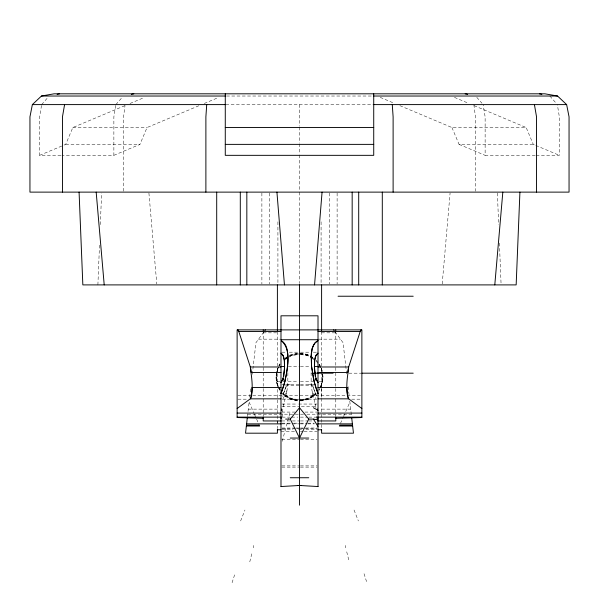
<?xml version="1.0" encoding="UTF-8"?>
<svg xmlns="http://www.w3.org/2000/svg" width="599" height="599" viewBox="0 0 599 599"><rect width="100%" height="100%" fill="white"/><g stroke="black" fill="none" stroke-linecap="round" stroke-linejoin="round"><path stroke-width="0.45" stroke-dasharray="3 2.25" d="M123.566 191.186L123.566 116.865L125.026 105.476M277.397 423.164L277.397 420.812M321.603 397.234L321.603 381.353L318.84 381.353M535.229 155.336L485.13 155.336L485.13 116.865L483.138 104.6M282.219 411.962L287.775 386.55L287.887 372.653M97.892 284.899L99.584 243.149M100.333 224.595L101.613 193.043M442.204 283.971L450.081 193.043M247.432 416.649L249.206 401.195M249.678 397.137L250.876 386.714M252.306 374.278L255.938 342.71L263.972 331.734M41.496 105.476L39.646 116.865L39.646 155.336L60.986 155.336M115.719 105.476L113.87 116.865L113.87 155.336L61.914 155.336M277.764 386.175L276.124 377.58L276.948 372.308M277.112 371.455L277.764 368.011M276.124 377.58L277.764 368.977L279.186 366.813M322.382 374.031L322.876 376.614L321.236 385.217L320.285 386.654M321.236 386.175L322.876 376.614M283.627 404.894L283.814 404.048M286.996 390.713L285.88 395.325M282.211 441.283L290.245 411.663M284.847 389.882L285.581 387.778M284.697 390.293L284.173 391.753M290.245 384.333L287.243 384.176L282.324 396.321M285.708 387.433L286.067 386.49M284.098 391.963L282.503 395.924M64.041 145.078L65.718 144.374L72.823 127.535L124.899 105.649M113.87 155.336L139.949 144.374L147.047 127.535L199.123 105.649M340.472 423.471L343.115 417.473M343.489 416.627L345.376 412.344M345.75 411.491L349.891 402.086M279.186 365.847L280.13 364.409M318.87 389.777L319.814 388.339M41.638 104.6L47.987 97.352M115.862 104.6L122.211 97.352M285.131 358.666L288.014 356.779M288.733 356.3L290.897 354.885L299.5 353.245M285.131 359.632L288.014 357.738M288.733 357.266L290.897 355.843L299.5 354.204M130.02 103.492L144.531 97.397M39.646 155.336L63.195 145.437M204.244 103.492L218.755 97.397M315.905 407.545L312.004 390.713L311.158 384.303L311.757 384.176L313.292 387.433M300.361 399.818L308.103 398.342L316.025 393.139A23.376 23.368 0 0 1 300.204 399.975M300.361 400.783L308.103 399.308L316.025 394.097A23.376 23.368 0 0 1 300.204 400.933M308.755 384.333L311.757 384.176M226.512 96.027L372.488 96.027M225.838 104.6L373.162 104.6M72.823 127.535L147.047 127.535M399.877 105.649L451.953 127.535L526.177 127.535L533.282 144.374L534.959 145.078M65.718 144.374L139.949 144.374M451.953 127.535L459.051 144.374L533.282 144.374M536.157 155.336L559.354 155.336L559.354 116.865L557.362 104.6M263.163 332.834L277.397 332.834M321.603 332.834L335.837 332.834M258.536 339.161L280.444 339.161M318.556 339.161L340.464 339.161M281.919 352.19L285.618 352.19M289.317 352.19L299.5 352.19M300.428 352.19L309.683 352.19M313.382 352.19L317.081 352.19M288.396 366.453L299.5 366.453M300.428 366.453L310.604 366.453M311.113 373.184L311.555 373.184M348.85 373.184L360.972 373.184M277.397 381.353L280.16 381.353M282.923 381.353L296.737 381.353M300.421 381.353L313.314 381.353M281.919 384.386L284.69 384.386M285.618 384.386L299.5 384.386M300.428 384.386L315.231 384.386M285.618 385.516L299.5 385.516M300.428 385.516L313.382 385.516M237.998 395.707L251.917 395.707M252.726 395.707L346.274 395.707M347.083 395.707L361.002 395.707M237.998 399.181L247.297 399.181M282.174 399.181L316.826 399.181M351.703 399.181L361.002 399.181M281.919 404.048L297.651 404.048M298.572 404.048L317.081 404.048M281.919 406.639L299.5 406.639M301.349 406.639L317.081 406.639M248.3 409.132L277.397 409.132M321.603 409.132L350.7 409.132M281.822 412.082L294.963 412.082M304.943 412.082L317.178 412.082M247.716 414.194L293.023 414.194M295.3 414.194L303.7 414.194M306.898 414.194L351.284 414.194M282.174 417.129L290.193 417.129M291.706 417.129L297.77 417.129M300.369 417.129L307.294 417.129M308.807 417.129L316.826 417.129M281.822 420.955L299.5 420.955M300.406 420.955L307.879 420.955M308.807 420.955L313.112 420.955M282.002 423.164L293.053 423.164M293.974 423.164L299.5 423.164M300.421 423.164L306.868 423.164M307.789 423.164L314.235 423.164M281.867 423.875L299.5 423.875M300.324 423.875L306.928 423.875M307.766 423.875L314.378 423.875M281.919 428.023L294.873 428.023M295.801 428.023L299.5 428.023M300.428 428.023L305.056 428.023M305.977 428.023L317.081 428.023M281.919 428.487L295.801 428.487M296.722 428.487L299.5 428.487M300.428 428.487L304.127 428.487M305.056 428.487L317.081 428.487M282.002 429.768L293.053 429.768M298.579 429.768L302.263 429.768M305.947 429.768L316.998 429.768M280.991 431.714L294.873 431.714M300.428 431.714L303.199 431.714M304.127 431.714L317.081 431.714M281.919 439.681L299.5 439.681M300.428 439.681L317.081 439.681M281.919 465.895L299.5 465.895M300.428 465.895L317.081 465.895M281.919 467.115L299.5 467.115M300.428 467.115L317.081 467.115M300.361 353.41L308.103 354.885L311.705 357.251M300.361 354.368L308.103 355.843L311.705 358.209M297.778 399.653L290.897 398.342L282.975 393.139A23.376 23.368 0 0 0 297.396 399.885M297.778 400.619L290.897 399.308L282.975 394.097M287.243 384.176L287.842 384.303M454.469 97.397L468.98 103.492M474.101 105.649L526.177 127.535M535.806 145.437L559.354 155.336M380.245 97.397L394.756 103.492M459.051 144.374L485.13 155.336M312.423 357.723L313.869 358.666M312.423 358.689L313.869 359.632M549.86 96.027L556.209 103.283M476.789 97.352L481.985 103.283M335.028 331.734L343.062 342.71L346.694 374.278M318.87 364.409L319.814 365.847M318.87 365.375L320.285 367.531M278.715 386.654L277.764 385.217L276.124 376.614M279.186 388.339L280.13 389.777M314.902 391.963L316.676 396.321M249.109 402.086L254.006 413.205M254.38 414.051L256.267 418.334M256.642 419.18L259.285 425.178M316.497 395.924L314.303 390.293M314.827 391.753L313.419 387.778M312.933 386.49L314.228 390.084M313.12 395.325L312.004 390.713M315.186 404.048L315.373 404.894M321.236 368.011L322.217 373.17M321.236 368.977L322.052 373.274M322.217 374.135L322.876 377.58M473.861 104.6L475.434 116.865L475.434 191.186M348.124 386.714L349.322 397.137M349.794 401.195L351.568 416.649M148.919 193.043L156.796 283.971M497.387 193.043L498.668 224.595M499.416 243.149L501.108 284.899M311.113 372.653L311.158 384.303M337.117 193.043L337.117 283.971M335.792 330.813L335.792 416.522M329.637 193.043L329.637 283.971M322.779 375.476L322.779 374.51A23.376 23.368 0 0 1 320.263 387.343M322.779 378.71L322.779 379.676M321.603 331.659L321.603 371.155M321.603 372.084L321.603 429.768M321.086 221.81L321.086 283.971M299.5 104.6L299.5 126.157M299.5 127.085L299.5 142.876M299.5 143.805L299.5 154.025M299.5 154.954L299.5 191.186M299.5 192.122L299.5 283.477M277.914 221.81L277.914 283.971M277.397 331.659L277.397 428.562M276.221 374.51L276.221 375.476M276.221 378.71L276.221 379.676M269.363 193.043L269.363 283.971M263.208 330.813L263.208 416.522M261.883 193.043L261.883 283.971M322.779 374.989A23.376 23.368 0 0 1 319.065 389.874M316.025 393.61A23.376 23.368 0 0 1 282.975 393.61M279.935 389.874A23.376 23.368 0 0 1 279.935 364.297M285.401 358.449A23.376 23.368 0 0 1 297.396 353.807M300.204 353.724A23.376 23.368 0 0 1 313.599 358.449M319.065 364.297A23.376 23.368 0 0 1 321.97 370.654M279.935 389.402A23.376 23.368 0 0 1 277.494 368.729M278.737 365.877A23.376 23.368 0 0 1 279.935 363.825M285.401 357.977A23.376 23.368 0 0 1 313.599 357.977M316.025 360.089A23.376 23.368 0 0 1 320.263 365.877M321.506 368.729A23.376 23.368 0 0 1 322.337 371.627M322.606 374.038A23.376 23.368 0 0 1 319.065 390.361M297.396 400.851A23.376 23.368 0 0 1 279.935 364.791M285.401 358.936A23.376 23.368 0 0 1 313.599 358.936M316.025 361.055A23.376 23.368 0 0 1 321.97 371.148M283.522 395.22A194.974 9.277 -85.3 0 1 284.48 394.441M282.414 413.737A266.226 7.735 -82.5 0 1 282.024 419.3M253.774 545.457A351.276 4.163 -79 0 1 253.332 547.823M283.005 398.739A585.71 14.174 -68.3 0 1 286.082 393.034M240.633 520.95A551.679 11.733 -69.8 0 1 244.954 510.011M232.083 582.722A497.11 9.06 -73 0 1 234.958 573.722M249.776 561.847A432.912 8.146 -76.8 0 1 252.269 551.836M314.52 394.441A194.974 9.277 85.3 0 1 314.774 394.479M316.976 419.3A266.226 7.735 82.5 0 1 316.586 413.737M345.668 547.823A351.276 4.163 79 0 1 345.226 545.457M312.918 393.034A585.71 14.174 68.3 0 1 315.995 398.739M354.046 510.011A551.679 11.733 69.8 0 1 358.367 520.95M364.042 573.722A497.11 9.06 73 0 1 366.917 582.722M346.731 551.836A432.912 8.146 76.8 0 1 349.224 561.847"/><path stroke-width="0.9" d="M393.116 192.122L393.116 116.865L392.278 104.6M536.539 192.122L536.539 116.865L534.42 104.6M318.009 331.502L360.201 331.502A9.606 2.082 -90 0 1 360.755 330.296A9.719 2.104 90 0 1 361.362 329.884L360.201 331.502L348.678 366.985C347.525 377.363 345.106 388.833 348.715 398.844L361.871 408.54M314.52 362.2A8.274 0.472 89.9 0 1 314.61 360.942L315.261 357.199L316.22 355.027L318.009 353.118L315.853 355.686L314.707 359.932L314.475 367.569L315.216 375.124M519.917 192.122L516.158 284.899L82.842 284.899L79.083 192.122M314.52 362.148L314.587 369.763L315.411 376.172L316.572 380.118L318.009 382.664L315.973 378.426M206.722 104.6L205.884 116.865L205.884 192.122M314.55 284.899L322.067 192.122M494.789 284.899L502.823 192.122M237.129 408.54L250.285 398.844C253.894 388.833 251.475 377.363 250.322 366.985L238.799 331.502L237.638 329.884A9.719 2.104 -90 0 1 238.245 330.296A9.606 2.082 90 0 1 238.799 331.502L280.991 331.502M247.342 417.458L245.53 433.189L277.397 433.189L277.397 429.49M283.784 375.124L284.525 367.569L284.293 359.932L283.147 355.686L280.991 353.118L282.78 355.027L283.739 357.199L284.39 360.875A8.274 0.472 -89.9 0 1 284.48 362.2M64.58 104.6L62.461 116.865L62.461 192.122M280.991 418.911L281.29 417.181M286.277 374.749C287.617 366.543 288.673 358.067 287.153 349.809C286.442 346.282 284.757 342.621 281.463 340.838C291.638 349.636 287.707 368.273 284.78 381.945M286.232 374.974L283.844 385.516L280.991 393.595L284.72 382.169M32.361 104.6L29.95 116.865L29.95 192.122L569.05 192.122L569.05 116.865L566.639 104.6L557.557 96.027L544.888 93.811L54.112 93.811L41.443 96.027L32.361 104.6L225.276 104.6M283.028 378.426L280.991 382.664L282.428 380.118L283.589 376.172L284.413 369.763L284.48 362.148M318.009 419.862L313.382 419.09L308.755 419.09L299.5 438.056L290.245 419.09L285.618 419.09M264.9 330.468L265.327 329.884M290.245 419.09L299.5 407.709L308.755 419.09M57.1 94.343L59.608 93.811M131.323 94.343L133.839 93.811M280.991 486.538L299.5 485.467L318.009 486.538M335.792 418.289L361.871 417.533L361.871 329.884L237.129 329.884L237.129 417.533L263.208 418.289M41.443 96.027L225.276 96.027M373.724 96.027L557.557 96.027M373.724 104.6L566.639 104.6M225.276 127.535L373.724 127.535M225.276 144.374L373.724 144.374M338.061 296.228L413.205 296.228M280.991 339.73L318.009 339.73M280.991 366.453L284.69 366.453M314.31 366.453L318.009 366.453M280.991 366.985L250.322 366.985A9.397 2.037 -90 0 1 250.854 369.381A9.172 1.984 -90 0 1 251.161 372.503L280.991 372.503M318.009 366.985L348.678 366.985A9.397 2.037 -90 0 0 348.146 369.381A9.172 1.984 -90 0 0 347.839 372.503L318.009 372.503M312.281 373.184L333.074 373.184M361.908 373.184L413.205 373.184M280.991 387.546L251.954 387.546A9.067 1.962 -90 0 1 251.662 394.816M318.009 387.546L347.046 387.546M280.991 398.844L250.285 398.844A9.644 2.089 -90 0 0 251.063 397.496A9.397 2.037 -90 0 0 251.662 394.838M318.009 398.844L348.715 398.844A9.644 2.089 90 0 1 347.937 397.496A9.397 2.037 -90 0 1 347.338 394.838A9.157 1.984 90 0 1 347.046 387.501M237.129 413.078L280.991 413.078M318.009 413.078L361.871 413.078M237.129 417.129L281.305 417.129M317.695 417.129L361.871 417.129M281.35 420.955L263.208 420.955L263.208 417.406M317.65 420.955L335.792 420.955L335.792 417.406M246.601 423.875L281.313 423.875M317.687 423.875L352.399 423.875M246.451 425.178L259.285 425.178L259.652 426.024L246.354 426.024M352.549 425.178L339.715 425.178L339.348 426.024L352.646 426.024M277.397 429.768L281.081 429.768M317.919 429.768L321.603 429.768M290.245 438.056L308.755 438.056M290.245 477.74L308.755 477.74M297.651 485.467L301.349 485.467M539.392 93.811L541.9 94.343M465.161 93.811L467.677 94.343M313.382 407.709L318.009 410.285M333.673 329.884L334.1 330.468M313.382 419.09L318.009 426.473M314.28 382.169L318.009 393.595L315.666 387.254L313.412 378.336M314.22 381.945L311.585 366.64L311.293 353.56L312.042 348.977L313.442 345.166L315.381 342.471L318.009 340.591L314.617 343.339L312.251 348.191L311.151 355.724L311.54 366.229L313.367 378.111M317.71 417.181L318.009 418.911M351.658 417.458L353.47 433.189L321.603 433.189L321.603 429.49M96.177 192.122L104.211 284.899M276.933 192.122L284.45 284.899M382.297 192.122L382.297 284.899M373.724 93.811L373.724 155.336L225.276 155.336L225.276 93.811M358.704 192.122L358.704 284.899M352.167 192.122L352.167 284.899M335.792 329.884L335.792 330.468M321.603 284.899L321.603 330.543M318.009 486.65L318.009 315.8L280.991 315.8L280.991 486.65M299.5 284.405L299.5 505.189M277.397 284.899L277.397 330.543M263.208 329.884L263.208 330.468M246.833 192.122L246.833 284.899M240.296 192.122L240.296 284.899M216.703 192.122L216.703 284.899M281.328 410.36A169.539 9.606 -86.4 0 1 281.59 409.035M283.754 378.927A119.044 8.828 87.4 0 1 283.125 380.268M283.814 375.663A81.382 5.646 88.5 0 1 283.612 376.651M317.41 409.035A169.539 9.606 86.4 0 1 317.672 410.36M315.875 380.268A119.044 8.828 -87.4 0 1 315.246 378.927M315.388 376.651A81.382 5.646 -88.5 0 1 315.186 375.663"/></g></svg>
